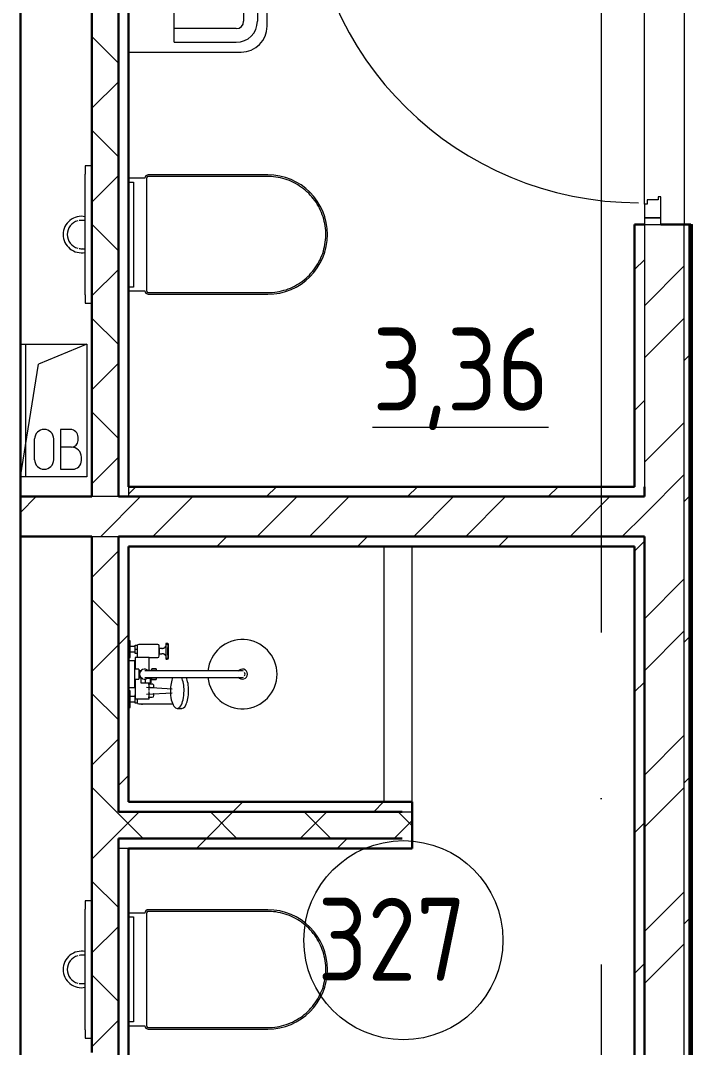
# Model space of a CAD drawing. Header units: millimetres. Extents: x -586848 to 520591, y -385801 to 675781.
# Drawn here: x 274093 to 276118, y 652047 to 655142 of the extents above; entities that cross this region are included whole.
import ezdxf

# ---------------------------------------------------------------- set-up
doc = ezdxf.new("R2010")
doc.units = ezdxf.units.MM
doc.linetypes.add('ADSK_Линия сетки', pattern=[25, 20, -2.5, 0, -2.5])
for name, color, linetype, lineweight in [('Двери', 252, 'Continuous', 9), ('Линии', 7, 'Continuous', 9), ('Марки помещений', 252, 'Continuous', 20), ('Обобщенные модели', 252, 'Continuous', 18), ('Ограждение', 252, 'Continuous', 9), ('Оси', 252, 'Continuous', 9), ('Перекрытие', 252, 'Continuous', 18), ('Сантехника', 252, 'Continuous', 9), ('Стены внутренние', 7, 'Continuous', 18), ('Стены наружные', 7, 'Continuous', 18), ('Стены штриховка', 7, 'Continuous', 9)]:
    doc.layers.add(name, color=color, linetype=linetype, lineweight=lineweight)
doc.layers.add('Двери открывание', color=7, linetype='Continuous', lineweight=9, true_color=0xc0c0c0)
doc.styles.add('GOST Common_2', font='', dxfattribs={"width": 0.9, "height": 250})
doc.styles.get('GOST Common_2').set_extended_font_data('GOST type B')

# ---------------------------------------------------------------- blocks, each defined once
blk = doc.blocks.new('3 этаж')
at = {"layer": 'Двери', "color": 251, "true_color": 0x636466}
for p, q in [((276817.8, 21891.6), (276783.8, 21891.6)), ((276783.8, 21891.6), (276783.8, 21877.6)), ((276825.8, 21900.6), (276817.8, 21900.6)), ((276817.8, 21900.6), (276817.8, 21891.6)), ((276825.8, 21836.6), (276825.8, 21900.6)), ((276775.8, 21877.6), (276775.8, 21836.6)), ((276783.8, 21877.6), (276775.8, 21877.6)), ((276825.8, 21836.6), (276775.8, 21836.6)), ((276775.8, 21836.6), (276775.8, 21816.6)), ((276775.8, 21836.6), (276825.8, 21836.6)), ((276825.8, 21816.6), (276825.8, 21836.6)), ((276775.8, 21816.6), (276825.8, 21816.6))]:
    blk.add_line(p, q, dxfattribs=at)
at = {"layer": 'Двери открывание', "color": 251, "true_color": 0x636466}
blk.add_arc((276757.8, 22880.6), 998, 181.0334, 270, dxfattribs=at)
at = {"layer": 'Линии', "color": 251, "lineweight": 18, "ltscale": 200, "true_color": 0x636466}
for p, q in [((274895.8, 21456.6), (275095.8, 21456.6)), ((275095.8, 21456.6), (274949.9, 21395.5)), ((275095.8, 21456.6), (275095.8, 21056.6)), ((274895.8, 21056.6), (274949.9, 21395.5)), ((274938.3, 21107.8), (274938.3, 21170.4)), ((274995.6, 21107.8), (274995.6, 21170.4)), ((275045.8, 21199.1), (275015.8, 21199.1)), ((275015.8, 21199.1), (275015.8, 21079.1)), ((275069.1, 21165.7), (275069.1, 21175.7)), ((275049.1, 21145.7), (275015.8, 21145.7)), ((275079.1, 21105.7), (275079.1, 21115.7)), ((275015.8, 21079.1), (275052.5, 21079.1)), ((275095.8, 21056.6), (274895.8, 21056.6))]:
    blk.add_line(p, q, dxfattribs=at)
at = {"layer": 'Линии', "color": 251, "lineweight": 18, "true_color": 0x636466}
for centre, radius, start, end in [((274966.9, 21170.4), 28.7, 0, 180), ((275045.8, 21175.7), 23.3, 0, 90), ((275049.1, 21165.7), 20, 270, 0), ((275049.1, 21115.7), 30, 0, 90), ((274966.9, 21107.8), 28.7, 180, 0), ((275052.5, 21105.7), 26.7, 270, 0)]:
    blk.add_arc(centre, radius, start, end, dxfattribs=at)
at = {"layer": 'Марки помещений', "color": 251, "true_color": 0x636466}
blk.add_circle((276049.5, 19659.8), 300, dxfattribs=at)
at = {"layer": 'Обобщенные модели', "color": 251, "true_color": 0x636466}
for p, q in [((275358.8, 22366), (275358.8, 22807.1)), ((275568.2, 22743.6), (275568.2, 22429.5)), ((275609.5, 22743.6), (275609.5, 22429.5)), ((275638.8, 22414.5), (275638.8, 22586.7)), ((275545.9, 22407.3), (275358.8, 22407.3)), ((275358.8, 22366), (275545.9, 22366)), ((275220.8, 22336.5), (275560.8, 22336.5))]:
    blk.add_line(p, q, dxfattribs=at)
at = {"layer": 'Обобщенные модели', "color": 251, "lineweight": 9, "true_color": 0x636466}
for p, q in [((275337, 20554.1), (275333.8, 20554.1)), ((275333.8, 20554.1), (275336.6, 20554.1)), ((275333.8, 20553.8), (275333.8, 20552.3)), ((275341.2, 20552.3), (275333.8, 20552.3)), ((275333.8, 20552.3), (275333.8, 20509.2)), ((275333.8, 20552.3), (275341.2, 20552.3)), ((275341.2, 20509.2), (275341.2, 20552.3)), ((275333.8, 20509.2), (275341.2, 20509.2)), ((275333.8, 20509.2), (275333.8, 20507.5)), ((275341.2, 20509.2), (275333.8, 20509.2)), ((275333.8, 20507.2), (275337.3, 20507.2))]:
    blk.add_line(p, q, dxfattribs=at)
at = {"layer": 'Обобщенные модели', "color": 251, "true_color": 0x636466}
for centre, radius in [((275545.9, 22429.5), 63.6), ((275545.9, 22429.5), 22.3), ((275560.8, 22414.5), 78)]:
    blk.add_arc(centre, radius, 270, 0, dxfattribs=at)
at = {"layer": 'Обобщенные модели', "color": 251, "lineweight": 9, "true_color": 0x636466}
for points, knots in [([(275341.2, 20552.3), (275341.1, 20552.6), (275340.9, 20552.9), (275340.5, 20553.3), (275340.1, 20553.5), (275339.5, 20553.7), (275338.9, 20553.8), (275338.2, 20554), (275337.9, 20554), (275337.7, 20554)], [0, 0, 0, 0, 0.1666667, 0.25, 0.3333333, 0.4166667, 0.5, 0.5833333, 0.6666667, 0.6666667, 0.6666667, 0.6666667]), ([(275341.2, 20509.2), (275341.3, 20509.2), (275341.2, 20509.9), (275340.9, 20511.7), (275340.8, 20513.1), (275340.6, 20514.2), (275340.5, 20515.5), (275340.3, 20516.9), (275340.2, 20518.4), (275340, 20520), (275339.9, 20521.6), (275339.7, 20524), (275339.5, 20528.2), (275339.5, 20533.3), (275339.7, 20537.6), (275339.9, 20539.9), (275340, 20541.6), (275340.2, 20543.2), (275340.3, 20544.7), (275340.5, 20546), (275340.6, 20547.3), (275340.8, 20548.5), (275340.9, 20549.8), (275341.2, 20551.7), (275341.3, 20552.3), (275341.2, 20552.3)], [0, 0, 0, 0, 0.111111, 0.166667, 0.194444, 0.222222, 0.25, 0.277778, 0.305556, 0.333333, 0.361111, 0.388889, 0.444444, 0.555556, 0.611111, 0.638889, 0.666667, 0.694444, 0.722222, 0.75, 0.777778, 0.805556, 0.833333, 0.888889, 1, 1, 1, 1]), ([(275337.8, 20507.3), (275337.9, 20507.3), (275338.3, 20507.3), (275338.9, 20507.5), (275339.6, 20507.6), (275340.1, 20507.8), (275340.5, 20508.1), (275340.9, 20508.5), (275341.1, 20508.9), (275341.2, 20509.2)], [0.3333333, 0.3333333, 0.3333333, 0.3333333, 0.4166667, 0.5, 0.5833333, 0.6666667, 0.75, 0.8333333, 1, 1, 1, 1])]:
    blk.add_open_spline(points, degree=3, knots=knots, dxfattribs=at)
at = {"layer": 'Ограждение', "color": 251, "true_color": 0x636466}
for p in [(276915.8, 21816.6), (276920.8, 17561.6)]:
    blk.add_line(p, (276920.8, 21816.6), dxfattribs=at)
at = {"layer": 'Оси', "color": 251, "linetype": 'ADSK_Линия сетки', "ltscale": 200, "true_color": 0x636466}
for p, q in [((274895.8, 34587.2), (274895.8, -31389.6)), ((276645.8, 34587.2), (276645.8, -31389.6))]:
    blk.add_line(p, q, dxfattribs=at)
at = {"layer": 'Перекрытие', "color": 251, "true_color": 0x636466}
for p, q in [((274895.8, 21456.6), (275095.8, 21456.6)), ((275095.8, 21456.6), (275095.8, 21056.6)), ((275095.8, 21056.6), (274895.8, 21056.6)), ((275990.9, 20846.6), (275990.9, 20076.6)), ((276075.9, 20076.6), (276075.9, 20846.6))]:
    blk.add_line(p, q, dxfattribs=at)
at = {"layer": 'Сантехника', "color": 251, "lineweight": 9, "true_color": 0x636466}
for p, q in [((275110.8, 21993.3), (275090.8, 21993.3)), ((275090.8, 21993.3), (275090.8, 21968.3)), ((275090.8, 21604.8), (275090.8, 21968.3)), ((275079.4, 21829.3), (275079.3, 21829.3)), ((275079.3, 21829.3), (275079.3, 21829.3)), ((275079.5, 21829.3), (275079.4, 21829.3)), ((275079.7, 21829.3), (275079.5, 21829.3)), ((275080, 21829.3), (275079.7, 21829.3)), ((275080.3, 21829.3), (275080, 21829.3)), ((275080.7, 21829.3), (275080.3, 21829.3)), ((275081.2, 21829.3), (275080.7, 21829.3)), ((275081.8, 21829.3), (275081.2, 21829.3)), ((275082.4, 21829.3), (275081.8, 21829.3)), ((275083.1, 21829.3), (275082.4, 21829.3)), ((275083.8, 21829.3), (275083.1, 21829.3)), ((275084.6, 21829.3), (275083.8, 21829.3)), ((275085.5, 21829.3), (275084.6, 21829.3)), ((275086.5, 21829.3), (275085.5, 21829.3)), ((275087.5, 21829.3), (275086.5, 21829.3)), ((275088.5, 21829.3), (275087.5, 21829.3)), ((275089.6, 21829.3), (275088.5, 21829.3)), ((275079.3, 21743.9), (275079.4, 21743.9)), ((275079.4, 21743.9), (275079.5, 21743.9)), ((275079.5, 21743.9), (275079.7, 21743.9)), ((275079.7, 21743.9), (275079.9, 21743.9)), ((275079.9, 21743.9), (275080.2, 21743.9)), ((275080.2, 21743.9), (275080.6, 21743.9)), ((275080.6, 21743.9), (275081.1, 21743.9)), ((275081.1, 21743.9), (275081.6, 21743.9)), ((275081.6, 21743.9), (275082.2, 21743.9)), ((275082.2, 21743.9), (275082.9, 21743.9)), ((275082.9, 21743.9), (275083.6, 21743.9)), ((275083.6, 21743.9), (275084.4, 21743.9)), ((275084.4, 21743.9), (275085.3, 21743.9)), ((275085.3, 21743.9), (275086.2, 21743.9)), ((275086.2, 21743.9), (275087.2, 21743.9)), ((275087.2, 21743.9), (275088.2, 21743.9)), ((275088.2, 21743.9), (275089.3, 21743.9)), ((275089.3, 21743.9), (275090.5, 21743.9)), ((275090.8, 21604.8), (275090.8, 21579.8)), ((275090.8, 21579.8), (275110.8, 21579.8)), ((275110.8, 19778.3), (275090.8, 19778.3)), ((275090.8, 19778.3), (275090.8, 19753.3)), ((275090.8, 19389.8), (275090.8, 19753.3)), ((275079.4, 19614.3), (275079.3, 19614.3)), ((275079.3, 19614.3), (275079.3, 19614.3)), ((275079.5, 19614.3), (275079.4, 19614.3)), ((275079.7, 19614.3), (275079.5, 19614.3)), ((275080, 19614.3), (275079.7, 19614.3)), ((275080.3, 19614.3), (275080, 19614.3)), ((275080.7, 19614.3), (275080.3, 19614.3)), ((275081.2, 19614.3), (275080.7, 19614.3)), ((275081.8, 19614.3), (275081.2, 19614.3)), ((275082.4, 19614.3), (275081.8, 19614.3)), ((275083.1, 19614.3), (275082.4, 19614.3)), ((275083.8, 19614.3), (275083.1, 19614.3)), ((275084.6, 19614.3), (275083.8, 19614.3)), ((275085.5, 19614.3), (275084.6, 19614.3)), ((275086.5, 19614.3), (275085.5, 19614.3)), ((275087.5, 19614.3), (275086.5, 19614.3)), ((275088.5, 19614.3), (275087.5, 19614.3)), ((275089.6, 19614.3), (275088.5, 19614.3)), ((275079.3, 19528.9), (275079.4, 19528.9)), ((275079.4, 19528.9), (275079.5, 19528.9)), ((275079.5, 19528.9), (275079.7, 19528.9)), ((275079.7, 19528.9), (275079.9, 19528.9)), ((275079.9, 19528.9), (275080.2, 19528.9)), ((275080.2, 19528.9), (275080.6, 19528.9)), ((275080.6, 19528.9), (275081.1, 19528.9)), ((275081.1, 19528.9), (275081.6, 19528.9)), ((275081.6, 19528.9), (275082.2, 19528.9)), ((275082.2, 19528.9), (275082.9, 19528.9)), ((275082.9, 19528.9), (275083.6, 19528.9)), ((275083.6, 19528.9), (275084.4, 19528.9)), ((275084.4, 19528.9), (275085.3, 19528.9)), ((275085.3, 19528.9), (275086.2, 19528.9)), ((275086.2, 19528.9), (275087.2, 19528.9)), ((275087.2, 19528.9), (275088.2, 19528.9)), ((275088.2, 19528.9), (275089.3, 19528.9)), ((275089.3, 19528.9), (275090.5, 19528.9)), ((275090.8, 19389.8), (275090.8, 19364.8)), ((275090.8, 19364.8), (275110.8, 19364.8))]:
    blk.add_line(p, q, dxfattribs=at)
at = {"layer": 'Сантехника', "color": 251, "true_color": 0x636466}
for p, q in [((275270.8, 21956.6), (275220.8, 21956.6)), ((275220.8, 21944.8), (275235.8, 21944.8)), ((275235.8, 21944.8), (275235.8, 21628.4)), ((275275.9, 21957.4), (275275.8, 21957.2)), ((275275.8, 21957.2), (275275.8, 21957)), ((275275.8, 21957), (275275.8, 21956.8)), ((275275.8, 21956.8), (275275.8, 21956.6)), ((275275.8, 21956.6), (275275.8, 21956.6)), ((275275.8, 21956.6), (275275.8, 21616.6)), ((275276, 21958), (275275.9, 21957.8)), ((275275.9, 21957.8), (275275.9, 21957.6)), ((275275.9, 21957.6), (275275.9, 21957.4)), ((275276.1, 21958.2), (275276, 21958)), ((275276.2, 21958.6), (275276.1, 21958.4)), ((275276.1, 21958.4), (275276.1, 21958.2)), ((275276.3, 21958.7), (275276.2, 21958.6)), ((275276.4, 21958.9), (275276.3, 21958.7)), ((275276.5, 21959.1), (275276.4, 21958.9)), ((275276.6, 21959.3), (275276.5, 21959.1)), ((275276.7, 21959.4), (275276.6, 21959.3)), ((275276.8, 21959.6), (275276.7, 21959.4)), ((275276.9, 21959.7), (275276.8, 21959.6)), ((275277.1, 21959.9), (275276.9, 21959.7)), ((275277.2, 21960), (275277.1, 21959.9)), ((275277.3, 21960.2), (275277.2, 21960)), ((275277.5, 21960.3), (275277.3, 21960.2)), ((275277.6, 21960.4), (275277.5, 21960.3)), ((275277.8, 21960.6), (275277.6, 21960.4)), ((275278, 21960.7), (275277.8, 21960.6)), ((275278.1, 21960.8), (275278, 21960.7)), ((275278.3, 21960.9), (275278.1, 21960.8)), ((275278.5, 21961), (275278.3, 21960.9)), ((275278.6, 21961.1), (275278.5, 21961)), ((275278.8, 21961.2), (275278.6, 21961.1)), ((275279, 21961.2), (275278.8, 21961.2)), ((275279.2, 21961.3), (275279, 21961.2)), ((275279.4, 21961.4), (275279.2, 21961.3)), ((275279.6, 21961.4), (275279.4, 21961.4)), ((275279.8, 21961.5), (275279.6, 21961.4)), ((275280, 21961.5), (275279.8, 21961.5)), ((275280.2, 21961.5), (275280, 21961.5)), ((275280.4, 21961.5), (275280.2, 21961.5)), ((275280.6, 21961.6), (275280.4, 21961.5)), ((275280.8, 21961.6), (275280.6, 21961.6)), ((275640.8, 21966.6), (275280.8, 21966.6)), ((275640.8, 21961.6), (275280.8, 21961.6)), ((275644.6, 21961.5), (275640.8, 21961.6)), ((275651.6, 21961.2), (275644.6, 21961.5)), ((275658.5, 21960.7), (275651.6, 21961.2)), ((275665.5, 21959.8), (275658.5, 21960.7)), ((275672.4, 21958.7), (275665.5, 21959.8)), ((275679.2, 21957.3), (275672.4, 21958.7)), ((275686, 21955.6), (275679.2, 21957.3)), ((275692.8, 21953.7), (275686, 21955.6)), ((275699.4, 21951.4), (275692.8, 21953.7)), ((275705.9, 21949), (275699.4, 21951.4)), ((275712.4, 21946.2), (275705.9, 21949)), ((275718.7, 21943.2), (275712.4, 21946.2)), ((275724.9, 21940), (275718.7, 21943.2)), ((275731, 21936.5), (275724.9, 21940)), ((275736.9, 21932.8), (275731, 21936.5)), ((275742.7, 21928.8), (275736.9, 21932.8)), ((275748.3, 21924.6), (275742.7, 21928.8)), ((275753.7, 21920.2), (275748.3, 21924.6)), ((275759, 21915.6), (275753.7, 21920.2)), ((275764.1, 21910.8), (275759, 21915.6)), ((275768.9, 21905.7), (275764.1, 21910.8)), ((275773.6, 21900.5), (275768.9, 21905.7)), ((275778, 21895.1), (275773.6, 21900.5)), ((275782.3, 21889.5), (275778, 21895.1)), ((275786.3, 21883.8), (275782.3, 21889.5)), ((275790, 21877.9), (275786.3, 21883.8)), ((275793.6, 21871.9), (275790, 21877.9)), ((275796.9, 21865.7), (275793.6, 21871.9)), ((275799.9, 21859.4), (275796.9, 21865.7)), ((275802.7, 21853), (275799.9, 21859.4)), ((275805.2, 21846.4), (275802.7, 21853)), ((275807.5, 21839.8), (275805.2, 21846.4)), ((275809.5, 21833.1), (275807.5, 21839.8)), ((275811.2, 21826.3), (275809.5, 21833.1)), ((275812.7, 21819.5), (275811.2, 21826.3)), ((275813.8, 21812.6), (275812.7, 21819.5)), ((275814.7, 21805.6), (275813.8, 21812.6)), ((275815.4, 21798.7), (275814.7, 21805.6)), ((275815.7, 21791.7), (275815.4, 21798.7)), ((275815.8, 21784.7), (275815.7, 21791.7)), ((275813.2, 21756.8), (275814.3, 21763.7)), ((275814.3, 21763.7), (275815.1, 21770.7)), ((275815.1, 21770.7), (275815.6, 21777.7)), ((275815.6, 21777.7), (275815.8, 21784.7)), ((275803.9, 21723.1), (275806.3, 21729.7)), ((275806.3, 21729.7), (275808.4, 21736.4)), ((275808.4, 21736.4), (275810.3, 21743.1)), ((275810.3, 21743.1), (275811.9, 21749.9)), ((275811.9, 21749.9), (275813.2, 21756.8)), ((275788, 21692), (275791.7, 21698)), ((275791.7, 21698), (275795.1, 21704.1)), ((275795.1, 21704.1), (275798.3, 21710.3)), ((275798.3, 21710.3), (275801.2, 21716.7)), ((275801.2, 21716.7), (275803.9, 21723.1)), ((275766.3, 21664.6), (275771.1, 21669.7)), ((275771.1, 21669.7), (275775.7, 21675.1)), ((275775.7, 21675.1), (275780, 21680.5)), ((275780, 21680.5), (275784.1, 21686.2)), ((275784.1, 21686.2), (275788, 21692)), ((275721.6, 21631.3), (275727.7, 21634.7)), ((275727.7, 21634.7), (275733.7, 21638.3)), ((275733.7, 21638.3), (275739.6, 21642.1)), ((275739.6, 21642.1), (275745.3, 21646.2)), ((275745.3, 21646.2), (275750.8, 21650.5)), ((275750.8, 21650.5), (275756.2, 21655)), ((275756.2, 21655), (275761.3, 21659.7)), ((275761.3, 21659.7), (275766.3, 21664.6)), ((275235.8, 21628.4), (275220.8, 21628.4)), ((275220.8, 21616.6), (275270.8, 21616.6)), ((275275.8, 21616.6), (275275.8, 21616.4)), ((275275.8, 21616.4), (275275.8, 21616.2)), ((275275.8, 21616.2), (275275.8, 21616)), ((275275.8, 21616), (275275.8, 21615.8)), ((275275.8, 21615.8), (275275.9, 21615.6)), ((275275.9, 21615.6), (275275.9, 21615.4)), ((275275.9, 21615.4), (275276, 21615.2)), ((275276, 21615.2), (275276, 21615)), ((275276, 21615), (275276.1, 21614.8)), ((275276.1, 21614.8), (275276.2, 21614.6)), ((275276.2, 21614.6), (275276.3, 21614.4)), ((275276.3, 21614.4), (275276.3, 21614.2)), ((275276.3, 21614.2), (275276.4, 21614.1)), ((275276.4, 21614.1), (275276.5, 21613.9)), ((275276.5, 21613.9), (275276.7, 21613.7)), ((275276.7, 21613.7), (275276.8, 21613.6)), ((275276.8, 21613.6), (275276.9, 21613.4)), ((275276.9, 21613.4), (275277, 21613.3)), ((275277, 21613.3), (275277.2, 21613.1)), ((275277.2, 21613.1), (275277.3, 21613)), ((275277.3, 21613), (275277.4, 21612.8)), ((275277.4, 21612.8), (275277.6, 21612.7)), ((275277.6, 21612.7), (275277.8, 21612.6)), ((275277.8, 21612.6), (275277.9, 21612.5)), ((275277.9, 21612.5), (275278.1, 21612.3)), ((275278.1, 21612.3), (275278.2, 21612.2)), ((275278.2, 21612.2), (275278.4, 21612.1)), ((275278.4, 21612.1), (275278.6, 21612.1)), ((275278.6, 21612.1), (275278.8, 21612)), ((275278.8, 21612), (275279, 21611.9)), ((275279, 21611.9), (275279.2, 21611.8)), ((275279.2, 21611.8), (275279.3, 21611.8)), ((275279.3, 21611.8), (275279.5, 21611.7)), ((275279.5, 21611.7), (275279.7, 21611.7)), ((275279.7, 21611.7), (275279.9, 21611.6)), ((275279.9, 21611.6), (275280.1, 21611.6)), ((275280.1, 21611.6), (275280.3, 21611.6)), ((275280.3, 21611.6), (275280.5, 21611.6)), ((275280.5, 21611.6), (275280.7, 21611.6)), ((275280.7, 21611.6), (275280.8, 21611.6)), ((275280.8, 21611.6), (275640.8, 21611.6)), ((275280.8, 21606.6), (275640.8, 21606.6)), ((275640.8, 21611.6), (275647.8, 21611.7)), ((275647.8, 21611.7), (275654.8, 21612.1)), ((275654.8, 21612.1), (275661.7, 21612.8)), ((275661.7, 21612.8), (275668.7, 21613.8)), ((275668.7, 21613.8), (275675.5, 21615)), ((275675.5, 21615), (275682.4, 21616.6)), ((275682.4, 21616.6), (275689.1, 21618.4)), ((275689.1, 21618.4), (275695.8, 21620.4)), ((275695.8, 21620.4), (275702.4, 21622.8)), ((275702.4, 21622.8), (275708.9, 21625.4)), ((275708.9, 21625.4), (275715.3, 21628.2)), ((275715.3, 21628.2), (275721.6, 21631.3)), ((275225.8, 20561.6), (275220.8, 20561.6)), ((275225.8, 20511.6), (275225.8, 20561.6)), ((275309.8, 20551.3), (275252.1, 20551.3)), ((275240.8, 20544.6), (275225.8, 20544.6)), ((275225.8, 20528.6), (275240.8, 20528.6)), ((275240.8, 20536.6), (275240.8, 20549.1)), ((275240.8, 20549.1), (275248.3, 20549.1)), ((275240.8, 20524.1), (275240.8, 20536.6)), ((275240.8, 20536.6), (275247.1, 20536.6)), ((275247.1, 20524.1), (275240.8, 20524.1)), ((275247.1, 20546.3), (275247.1, 20511.6)), ((275313.8, 20516.4), (275313.8, 20547.4)), ((275321.9, 20539.3), (275314.4, 20539.3)), ((275314.4, 20531.3), (275314.4, 20539.3)), ((275314.4, 20523.2), (275314.4, 20531.3)), ((275314.4, 20523.2), (275321.9, 20523.2)), ((275321.9, 20539.3), (275322.5, 20539.3)), ((275322, 20523.2), (275321.9, 20523.2)), ((275322.6, 20523.2), (275322, 20523.2)), ((275322.5, 20539.3), (275323, 20539.3)), ((275323.1, 20523.2), (275322.6, 20523.2)), ((275323, 20539.3), (275323.6, 20539.4)), ((275323.7, 20523.1), (275323.1, 20523.2)), ((275323.6, 20539.4), (275324.2, 20539.5)), ((275324.2, 20523), (275323.7, 20523.1)), ((275324.2, 20539.5), (275324.7, 20539.6)), ((275324.8, 20522.9), (275324.2, 20523)), ((275324.7, 20539.6), (275325.3, 20539.7)), ((275325.3, 20522.8), (275324.8, 20522.9)), ((275325.3, 20539.7), (275325.8, 20539.8)), ((275325.9, 20522.7), (275325.3, 20522.8)), ((275325.8, 20539.8), (275326.3, 20540)), ((275326.4, 20522.5), (275325.9, 20522.7)), ((275326.3, 20540), (275326.9, 20540.2)), ((275326.9, 20522.3), (275326.4, 20522.5)), ((275326.9, 20540.2), (275327.4, 20540.4)), ((275327.5, 20522.1), (275326.9, 20522.3)), ((275327.4, 20540.4), (275327.9, 20540.6)), ((275328, 20521.9), (275327.5, 20522.1)), ((275327.9, 20540.6), (275328.4, 20540.9)), ((275328.5, 20521.6), (275328, 20521.9)), ((275328.4, 20540.9), (275328.9, 20541.2)), ((275329, 20521.3), (275328.5, 20521.6)), ((275328.9, 20541.2), (275329.4, 20541.4)), ((275329.5, 20521), (275329, 20521.3)), ((275329.4, 20541.4), (275329.9, 20541.8)), ((275329.9, 20520.7), (275329.5, 20521)), ((275329.9, 20541.8), (275330.3, 20542.1)), ((275330.4, 20520.4), (275329.9, 20520.7)), ((275330.3, 20542.1), (275330.8, 20542.4)), ((275330.8, 20520.1), (275330.4, 20520.4)), ((275330.8, 20542.4), (275331.2, 20542.8)), ((275331.3, 20519.7), (275330.8, 20520.1)), ((275331.2, 20542.8), (275331.6, 20543.2)), ((275331.6, 20543.2), (275332, 20543.6)), ((275332, 20543.6), (275332.4, 20544)), ((275332.4, 20544), (275332.8, 20544.4)), ((275332.8, 20544.4), (275333.1, 20544.8)), ((275333.1, 20544.8), (275333.4, 20545.3)), ((275333.4, 20545.3), (275333.8, 20545.8)), ((275333.8, 20545.8), (275333.8, 20545.8)), ((275220.8, 20511.6), (275225.8, 20511.6)), ((275239.3, 20501.6), (275222, 20501.6)), ((275222, 20501.6), (275222, 20461.6)), ((275239.3, 20501.6), (275239.3, 20461.6)), ((275241.1, 20511.6), (275241.1, 20476.6)), ((275283.4, 20511.6), (275241.1, 20511.6)), ((275283.4, 20471.3), (275283.4, 20511.6)), ((275283.4, 20511.5), (275309.7, 20511.5)), ((275331.7, 20519.3), (275331.3, 20519.7)), ((275332.1, 20518.9), (275331.7, 20519.3)), ((275332.4, 20518.5), (275332.1, 20518.9)), ((275332.8, 20518.1), (275332.4, 20518.5)), ((275333.2, 20517.6), (275332.8, 20518.1)), ((275333.5, 20517.2), (275333.2, 20517.6)), ((275333.8, 20516.7), (275333.5, 20517.2)), ((275222, 20461.6), (275222, 20421.6)), ((275252, 20476.6), (275239.3, 20476.6)), ((275239.3, 20461.6), (275239.3, 20421.6)), ((275252, 20476.6), (275252, 20461.6)), ((275257, 20471.6), (275252, 20471.6)), ((275252, 20461.6), (275252, 20446.6)), ((275257, 20468.4), (275257, 20471.6)), ((275270.9, 20471.6), (275270.8, 20471.6)), ((275270.8, 20471.6), (275270.8, 20471.6)), ((275270.8, 20471.6), (275270.8, 20471.6)), ((275271, 20471.6), (275270.9, 20471.6)), ((275271.1, 20471.6), (275271, 20471.6)), ((275271.3, 20471.6), (275271.1, 20471.6)), ((275271.6, 20471.6), (275271.3, 20471.6)), ((275271.8, 20471.6), (275271.6, 20471.6)), ((275272.1, 20471.6), (275271.8, 20471.6)), ((275272.5, 20471.6), (275272.1, 20471.6)), ((275272.8, 20471.6), (275272.5, 20471.6)), ((275273.2, 20471.6), (275272.8, 20471.6)), ((275273.7, 20471.6), (275273.2, 20471.6)), ((275274.1, 20471.6), (275273.7, 20471.6)), ((275274.6, 20471.6), (275274.1, 20471.6)), ((275275.2, 20471.6), (275274.6, 20471.6)), ((275275.7, 20471.6), (275275.2, 20471.6)), ((275276.3, 20471.6), (275275.7, 20471.6)), ((275277, 20471.6), (275276.3, 20471.6)), ((275277.6, 20471.6), (275277, 20471.6)), ((275278.3, 20471.6), (275277.6, 20471.6)), ((275279, 20471.6), (275278.3, 20471.6)), ((275279.8, 20471.6), (275279, 20471.6)), ((275280.5, 20471.6), (275279.8, 20471.6)), ((275281.3, 20471.6), (275280.5, 20471.6)), ((275282.1, 20471.6), (275281.3, 20471.6)), ((275282.9, 20471.6), (275282.1, 20471.6)), ((275283.8, 20471.6), (275282.9, 20471.6)), ((275284.6, 20471.6), (275283.8, 20471.6)), ((275285.5, 20471.6), (275284.6, 20471.6)), ((275286.4, 20471.6), (275285.5, 20471.6)), ((275287.3, 20471.6), (275286.4, 20471.6)), ((275288.2, 20471.6), (275287.3, 20471.6)), ((275289.1, 20471.6), (275288.2, 20471.6)), ((275288.8, 20471), (275288.8, 20472.5)), ((275290.1, 20471.6), (275289.1, 20471.6)), ((275291, 20471.6), (275290.1, 20471.6)), ((275292, 20471.6), (275291, 20471.6)), ((275305, 20477.7), (275291.8, 20477.7)), ((275291.8, 20477.7), (275291.8, 20477.4)), ((275291.8, 20472.9), (275291.8, 20477.4)), ((275305, 20477.4), (275291.8, 20477.4)), ((275291.8, 20472.9), (275291.8, 20473.2)), ((275291.8, 20472.9), (275291.8, 20471.2)), ((275305, 20472.9), (275291.8, 20472.9)), ((275292.9, 20471.6), (275292, 20471.6)), ((275293.9, 20471.6), (275292.9, 20471.6)), ((275532.1, 20471.6), (275293.9, 20471.6)), ((275305, 20477.4), (275305, 20477.7)), ((275305, 20477.4), (275305, 20472.9)), ((275305, 20473.2), (275305, 20472.9)), ((275305, 20471.6), (275305, 20472.9)), ((275313.8, 20471.6), (275305, 20471.6)), ((275532.3, 20471.6), (275532.1, 20471.6)), ((275533.5, 20471.6), (275532.3, 20471.6)), ((275534.7, 20471.6), (275533.5, 20471.6)), ((275535.8, 20471.6), (275534.7, 20471.6)), ((275537, 20471.6), (275535.8, 20471.6)), ((275538.1, 20471.6), (275537, 20471.6)), ((275539.3, 20471.6), (275538.1, 20471.6)), ((275540.4, 20471.6), (275539.3, 20471.6)), ((275541.6, 20471.6), (275540.4, 20471.6)), ((275542.7, 20471.6), (275541.6, 20471.6)), ((275543.8, 20471.6), (275542.7, 20471.6)), ((275544.9, 20471.6), (275543.8, 20471.6)), ((275545.9, 20471.6), (275544.9, 20471.6)), ((275547, 20471.6), (275545.9, 20471.6)), ((275548, 20471.6), (275547, 20471.6)), ((275549, 20471.6), (275548, 20471.6)), ((275550, 20471.6), (275549, 20471.6)), ((275550.9, 20471.6), (275550, 20471.6)), ((275551.8, 20471.6), (275550.9, 20471.6)), ((275552.7, 20471.6), (275551.8, 20471.6)), ((275553.6, 20471.6), (275552.7, 20471.6)), ((275554.4, 20471.6), (275553.6, 20471.6)), ((275555.2, 20471.6), (275554.4, 20471.6)), ((275555.9, 20471.6), (275555.2, 20471.6)), ((275556.7, 20471.6), (275555.9, 20471.6)), ((275557.3, 20471.6), (275556.7, 20471.6)), ((275558, 20471.6), (275557.3, 20471.6)), ((275558.6, 20471.6), (275558, 20471.6)), ((275559.2, 20471.6), (275558.6, 20471.6)), ((275559.7, 20471.6), (275559.2, 20471.6)), ((275560.2, 20471.6), (275559.7, 20471.6)), ((275560.6, 20471.6), (275560.2, 20471.6)), ((275561, 20471.6), (275560.6, 20471.6)), ((275561.3, 20471.6), (275561, 20471.6)), ((275561.6, 20471.6), (275561.3, 20471.6)), ((275561.9, 20471.6), (275561.6, 20471.6)), ((275562.1, 20471.6), (275561.9, 20471.6)), ((275562.3, 20471.6), (275562.1, 20471.6)), ((275562.4, 20471.6), (275562.3, 20471.6)), ((275562.5, 20471.6), (275562.4, 20471.6)), ((275562.4, 20471.6), (275562.4, 20471.6)), ((275239.3, 20446.6), (275252, 20446.6)), ((275241.1, 20446.7), (275241.1, 20386.9)), ((275252, 20451.6), (275257, 20451.6)), ((275257, 20451.6), (275257, 20454.7)), ((275258.6, 20448.4), (275258.6, 20435.5)), ((275264.5, 20448.4), (275258.6, 20448.4)), ((275258.6, 20435.5), (275271.9, 20435.5)), ((275270.8, 20451.6), (275270.8, 20451.6)), ((275270.8, 20451.6), (275270.9, 20451.6)), ((275270.9, 20451.6), (275271, 20451.6)), ((275271, 20451.6), (275271.1, 20451.6)), ((275271.1, 20451.6), (275271.3, 20451.6)), ((275271.3, 20451.6), (275271.5, 20451.6)), ((275271.5, 20451.6), (275271.7, 20451.6)), ((275271.7, 20451.6), (275272, 20451.6)), ((275271.9, 20435.5), (275271.9, 20447.6)), ((275271.9, 20435.5), (275287.4, 20435.5)), ((275272, 20451.6), (275272.3, 20451.6)), ((275272.3, 20451.6), (275272.7, 20451.6)), ((275272.7, 20451.6), (275273.1, 20451.6)), ((275273.1, 20451.6), (275273.5, 20451.6)), ((275273.5, 20451.6), (275273.9, 20451.6)), ((275273.9, 20451.6), (275274.4, 20451.6)), ((275287.4, 20448.4), (275274, 20448.4)), ((275274.4, 20451.6), (275275, 20451.6)), ((275275, 20451.6), (275275.5, 20451.6)), ((275275.5, 20451.6), (275276.1, 20451.6)), ((275276.1, 20451.6), (275276.7, 20451.6)), ((275276.7, 20451.6), (275277.4, 20451.6)), ((275277.4, 20451.6), (275278, 20451.6)), ((275278, 20451.6), (275278.7, 20451.6)), ((275278.7, 20451.6), (275279.5, 20451.6)), ((275279.5, 20451.6), (275280.2, 20451.6)), ((275280.2, 20451.6), (275281, 20451.6)), ((275292.4, 20431.5), (275280.5, 20431.5)), ((275281, 20451.6), (275281.8, 20451.6)), ((275281.8, 20451.6), (275282.6, 20451.6)), ((275282.6, 20451.6), (275283.4, 20451.6)), ((275283.4, 20448.4), (275283.4, 20451.8)), ((275283.4, 20451.6), (275284.3, 20451.6)), ((275283.4, 20412.5), (275283.4, 20435.3)), ((275284.3, 20451.6), (275285.2, 20451.6)), ((275285.2, 20451.6), (275286, 20451.6)), ((275286, 20451.6), (275286.9, 20451.6)), ((275286.9, 20451.6), (275287.9, 20451.6)), ((275289.4, 20448.4), (275287.4, 20448.4)), ((275287.4, 20435.5), (275287.4, 20448.4)), ((275287.4, 20435.5), (275289.4, 20435.5)), ((275287.9, 20451.6), (275288.8, 20451.6)), ((275288.8, 20450.5), (275288.8, 20452.1)), ((275288.8, 20451.6), (275289.7, 20451.6)), ((275289.4, 20435.5), (275289.4, 20448.4)), ((275289.7, 20451.6), (275290.7, 20451.6)), ((275290.7, 20451.6), (275291.6, 20451.6)), ((275291.6, 20451.6), (275292.5, 20451.6)), ((275291.8, 20451.9), (275291.8, 20450.3)), ((275291.8, 20449.9), (275291.8, 20450.3)), ((275291.8, 20445.8), (275291.8, 20450.3)), ((275305, 20450.3), (275291.8, 20450.3)), ((275291.8, 20445.8), (275291.8, 20445.4)), ((275305, 20445.8), (275291.8, 20445.8)), ((275291.8, 20445.4), (275305, 20445.4)), ((275292.5, 20451.6), (275293.5, 20451.6)), ((275293.5, 20451.6), (275293.9, 20451.6)), ((275293.9, 20451.6), (275532.1, 20451.6)), ((275305, 20450.3), (275305, 20451.5)), ((275305, 20451.5), (275313.8, 20451.5)), ((275305, 20450.3), (275305, 20445.8)), ((275305, 20450.3), (275305, 20449.9)), ((275305, 20445.4), (275305, 20445.8)), ((275532.1, 20451.6), (275533.3, 20451.6)), ((275533.3, 20451.6), (275534.5, 20451.6)), ((275534.5, 20451.6), (275535.7, 20451.6)), ((275535.7, 20451.6), (275536.8, 20451.6)), ((275536.8, 20451.6), (275538, 20451.6)), ((275538, 20451.6), (275539.1, 20451.6)), ((275539.1, 20451.6), (275540.3, 20451.6)), ((275540.3, 20451.6), (275541.4, 20451.6)), ((275541.4, 20451.6), (275542.5, 20451.6)), ((275542.5, 20451.6), (275543.6, 20451.6)), ((275543.6, 20451.6), (275544.7, 20451.6)), ((275544.7, 20451.6), (275545.8, 20451.6)), ((275545.8, 20451.6), (275546.8, 20451.6)), ((275546.8, 20451.6), (275547.9, 20451.6)), ((275547.9, 20451.6), (275548.9, 20451.6)), ((275548.9, 20451.6), (275549.8, 20451.6)), ((275549.8, 20451.6), (275550.8, 20451.6)), ((275550.8, 20451.6), (275551.7, 20451.6)), ((275551.7, 20451.6), (275552.6, 20451.6)), ((275552.6, 20451.6), (275553.5, 20451.6)), ((275553.5, 20451.6), (275554.3, 20451.6)), ((275554.3, 20451.6), (275555.1, 20451.6)), ((275555.1, 20451.6), (275555.8, 20451.6)), ((275555.8, 20451.6), (275556.6, 20451.6)), ((275556.6, 20451.6), (275557.3, 20451.6)), ((275557.3, 20451.6), (275557.9, 20451.6)), ((275557.9, 20451.6), (275558.5, 20451.6)), ((275558.5, 20451.6), (275559.1, 20451.6)), ((275559.1, 20451.6), (275559.6, 20451.6)), ((275559.6, 20451.6), (275560.1, 20451.6)), ((275560.1, 20451.6), (275560.5, 20451.6)), ((275560.5, 20451.6), (275560.9, 20451.6)), ((275560.9, 20451.6), (275561.3, 20451.6)), ((275561.3, 20451.6), (275561.6, 20451.6)), ((275561.6, 20451.6), (275561.8, 20451.6)), ((275561.8, 20451.6), (275562.1, 20451.6)), ((275562.1, 20451.6), (275562.2, 20451.6)), ((275562.2, 20451.6), (275562.4, 20451.6)), ((275562.4, 20451.6), (275562.4, 20451.6)), ((275562.4, 20451.6), (275562.5, 20451.6)), ((275225.8, 20411.6), (275220.8, 20411.6)), ((275222, 20421.6), (275239.3, 20421.6)), ((275225.8, 20361.6), (275225.8, 20411.6)), ((275240.8, 20386.6), (275240.8, 20399.1)), ((275352.8, 20416.8), (275274.9, 20421.1)), ((275274.9, 20401.2), (275352.8, 20405.5)), ((275286.1, 20420.9), (275282.6, 20420.9)), ((275283.4, 20386.9), (275283.4, 20409.8)), ((275286.1, 20420.9), (275297.4, 20420.9)), ((275297.4, 20402.4), (275296.2, 20402.4)), ((275297.4, 20420.9), (275297.4, 20426)), ((275297.4, 20397.2), (275297.4, 20402.4)), ((275240.8, 20394.6), (275225.8, 20394.6)), ((275225.8, 20378.6), (275240.8, 20378.6)), ((275240.8, 20374.1), (275240.8, 20386.6)), ((275247.1, 20386.6), (275240.8, 20386.6)), ((275248.3, 20374.1), (275240.8, 20374.1)), ((275241.1, 20386.9), (275283.4, 20386.9)), ((275247.1, 20386.9), (275247.1, 20376.8)), ((275252.1, 20371.8), (275354.5, 20371.8)), ((275254.7, 20386.9), (275254.7, 20385.3)), ((275258.3, 20371.6), (275258, 20371.8)), ((275258.5, 20371.5), (275258.3, 20371.6)), ((275258.8, 20371.3), (275258.5, 20371.5)), ((275259.1, 20371.2), (275258.8, 20371.3)), ((275259.3, 20371.1), (275259.1, 20371.2)), ((275259.6, 20371), (275259.3, 20371.1)), ((275259.9, 20370.9), (275259.6, 20371)), ((275260.2, 20370.8), (275259.9, 20370.9)), ((275260.5, 20370.7), (275260.2, 20370.8)), ((275260.8, 20370.6), (275260.5, 20370.7)), ((275261.1, 20370.6), (275260.8, 20370.6)), ((275261.4, 20370.5), (275261.1, 20370.6)), ((275261.7, 20370.5), (275261.4, 20370.5)), ((275262, 20370.5), (275261.7, 20370.5)), ((275262.3, 20370.5), (275262, 20370.5)), ((275262.6, 20370.5), (275262.3, 20370.5)), ((275262.3, 20370.5), (275262.3, 20370.5)), ((275262.9, 20370.5), (275262.6, 20370.5)), ((275263.2, 20370.6), (275262.9, 20370.5)), ((275263.5, 20370.6), (275263.2, 20370.6)), ((275263.8, 20370.7), (275263.5, 20370.6)), ((275264.1, 20370.7), (275263.8, 20370.7)), ((275264.4, 20370.8), (275264.1, 20370.7)), ((275264.7, 20370.9), (275264.4, 20370.8)), ((275265, 20371), (275264.7, 20370.9)), ((275265.3, 20371.1), (275265, 20371)), ((275265.5, 20371.2), (275265.3, 20371.1)), ((275265.8, 20371.4), (275265.5, 20371.2)), ((275266.1, 20371.5), (275265.8, 20371.4)), ((275266.3, 20371.7), (275266.1, 20371.5)), ((275269.8, 20385.3), (275269.8, 20386.9)), ((275280.4, 20391.8), (275292.5, 20391.8)), ((275220.8, 20361.6), (275225.8, 20361.6)), ((275367.9, 20358.4), (275381.8, 20358.4)), ((275279, 19746.2), (275278.8, 19746.2)), ((275279.2, 19746.3), (275279, 19746.2)), ((275279.4, 19746.4), (275279.2, 19746.3)), ((275279.6, 19746.4), (275279.4, 19746.4)), ((275279.8, 19746.5), (275279.6, 19746.4)), ((275280, 19746.5), (275279.8, 19746.5)), ((275280.2, 19746.5), (275280, 19746.5)), ((275280.4, 19746.5), (275280.2, 19746.5)), ((275280.6, 19746.6), (275280.4, 19746.5)), ((275280.8, 19746.6), (275280.6, 19746.6)), ((275640.8, 19751.6), (275280.8, 19751.6)), ((275640.8, 19746.6), (275280.8, 19746.6)), ((275644.6, 19746.5), (275640.8, 19746.6)), ((275651.6, 19746.2), (275644.6, 19746.5)), ((275270.8, 19741.6), (275220.8, 19741.6)), ((275220.8, 19729.8), (275235.8, 19729.8)), ((275235.8, 19729.8), (275235.8, 19413.4)), ((275275.9, 19742.4), (275275.8, 19742.2)), ((275275.8, 19742.2), (275275.8, 19742)), ((275275.8, 19742), (275275.8, 19741.8)), ((275275.8, 19741.8), (275275.8, 19741.6)), ((275275.8, 19741.6), (275275.8, 19741.6)), ((275275.8, 19741.6), (275275.8, 19401.6)), ((275276, 19743), (275275.9, 19742.8)), ((275275.9, 19742.8), (275275.9, 19742.6)), ((275275.9, 19742.6), (275275.9, 19742.4)), ((275276.1, 19743.2), (275276, 19743)), ((275276.2, 19743.6), (275276.1, 19743.4)), ((275276.1, 19743.4), (275276.1, 19743.2)), ((275276.3, 19743.7), (275276.2, 19743.6)), ((275276.4, 19743.9), (275276.3, 19743.7)), ((275276.5, 19744.1), (275276.4, 19743.9)), ((275276.6, 19744.3), (275276.5, 19744.1)), ((275276.7, 19744.4), (275276.6, 19744.3)), ((275276.8, 19744.6), (275276.7, 19744.4)), ((275276.9, 19744.7), (275276.8, 19744.6)), ((275277.1, 19744.9), (275276.9, 19744.7)), ((275277.2, 19745), (275277.1, 19744.9)), ((275277.3, 19745.2), (275277.2, 19745)), ((275277.5, 19745.3), (275277.3, 19745.2)), ((275277.6, 19745.4), (275277.5, 19745.3)), ((275277.8, 19745.6), (275277.6, 19745.4)), ((275278, 19745.7), (275277.8, 19745.6)), ((275278.1, 19745.8), (275278, 19745.7)), ((275278.3, 19745.9), (275278.1, 19745.8)), ((275278.5, 19746), (275278.3, 19745.9)), ((275278.6, 19746.1), (275278.5, 19746)), ((275278.8, 19746.2), (275278.6, 19746.1)), ((275658.5, 19745.7), (275651.6, 19746.2)), ((275665.5, 19744.8), (275658.5, 19745.7)), ((275672.4, 19743.7), (275665.5, 19744.8)), ((275679.2, 19742.3), (275672.4, 19743.7)), ((275686, 19740.6), (275679.2, 19742.3)), ((275692.8, 19738.7), (275686, 19740.6)), ((275699.4, 19736.4), (275692.8, 19738.7)), ((275705.9, 19734), (275699.4, 19736.4)), ((275712.4, 19731.2), (275705.9, 19734)), ((275718.7, 19728.2), (275712.4, 19731.2)), ((275724.9, 19725), (275718.7, 19728.2)), ((275731, 19721.5), (275724.9, 19725)), ((275736.9, 19717.8), (275731, 19721.5)), ((275742.7, 19713.8), (275736.9, 19717.8)), ((275748.3, 19709.6), (275742.7, 19713.8)), ((275753.7, 19705.2), (275748.3, 19709.6)), ((275759, 19700.6), (275753.7, 19705.2)), ((275764.1, 19695.8), (275759, 19700.6)), ((275768.9, 19690.7), (275764.1, 19695.8)), ((275773.6, 19685.5), (275768.9, 19690.7)), ((275778, 19680.1), (275773.6, 19685.5)), ((275782.3, 19674.5), (275778, 19680.1)), ((275786.3, 19668.8), (275782.3, 19674.5)), ((275790, 19662.9), (275786.3, 19668.8)), ((275793.6, 19656.9), (275790, 19662.9)), ((275796.9, 19650.7), (275793.6, 19656.9)), ((275799.9, 19644.4), (275796.9, 19650.7)), ((275802.7, 19638), (275799.9, 19644.4)), ((275805.2, 19631.4), (275802.7, 19638)), ((275807.5, 19624.8), (275805.2, 19631.4)), ((275809.5, 19618.1), (275807.5, 19624.8)), ((275811.2, 19611.3), (275809.5, 19618.1)), ((275812.7, 19604.5), (275811.2, 19611.3)), ((275813.8, 19597.6), (275812.7, 19604.5)), ((275814.7, 19590.6), (275813.8, 19597.6)), ((275815.4, 19583.7), (275814.7, 19590.6)), ((275815.1, 19555.7), (275815.6, 19562.7)), ((275815.7, 19576.7), (275815.4, 19583.7)), ((275815.6, 19562.7), (275815.8, 19569.7)), ((275815.8, 19569.7), (275815.7, 19576.7)), ((275810.3, 19528.1), (275811.9, 19534.9)), ((275811.9, 19534.9), (275813.2, 19541.8)), ((275813.2, 19541.8), (275814.3, 19548.7)), ((275814.3, 19548.7), (275815.1, 19555.7)), ((275798.3, 19495.3), (275801.2, 19501.7)), ((275801.2, 19501.7), (275803.9, 19508.1)), ((275803.9, 19508.1), (275806.3, 19514.7)), ((275806.3, 19514.7), (275808.4, 19521.4)), ((275808.4, 19521.4), (275810.3, 19528.1)), ((275780, 19465.5), (275784.1, 19471.2)), ((275784.1, 19471.2), (275788, 19477)), ((275788, 19477), (275791.7, 19483)), ((275791.7, 19483), (275795.1, 19489.1)), ((275795.1, 19489.1), (275798.3, 19495.3)), ((275750.8, 19435.5), (275756.2, 19440)), ((275756.2, 19440), (275761.3, 19444.7)), ((275761.3, 19444.7), (275766.3, 19449.6)), ((275766.3, 19449.6), (275771.1, 19454.7)), ((275771.1, 19454.7), (275775.7, 19460.1)), ((275775.7, 19460.1), (275780, 19465.5)), ((275235.8, 19413.4), (275220.8, 19413.4)), ((275695.8, 19405.4), (275702.4, 19407.8)), ((275702.4, 19407.8), (275708.9, 19410.4)), ((275708.9, 19410.4), (275715.3, 19413.2)), ((275715.3, 19413.2), (275721.6, 19416.3)), ((275721.6, 19416.3), (275727.7, 19419.7)), ((275727.7, 19419.7), (275733.7, 19423.3)), ((275733.7, 19423.3), (275739.6, 19427.1)), ((275739.6, 19427.1), (275745.3, 19431.2)), ((275745.3, 19431.2), (275750.8, 19435.5)), ((275220.8, 19401.6), (275270.8, 19401.6)), ((275275.8, 19401.6), (275275.8, 19401.4)), ((275275.8, 19401.4), (275275.8, 19401.2)), ((275275.8, 19401.2), (275275.8, 19401)), ((275275.8, 19401), (275275.8, 19400.8)), ((275275.8, 19400.8), (275275.9, 19400.6)), ((275275.9, 19400.6), (275275.9, 19400.4)), ((275275.9, 19400.4), (275276, 19400.2)), ((275276, 19400.2), (275276, 19400)), ((275276, 19400), (275276.1, 19399.8)), ((275276.1, 19399.8), (275276.2, 19399.6)), ((275276.2, 19399.6), (275276.3, 19399.4)), ((275276.3, 19399.4), (275276.3, 19399.2)), ((275276.3, 19399.2), (275276.4, 19399.1)), ((275276.4, 19399.1), (275276.5, 19398.9)), ((275276.5, 19398.9), (275276.7, 19398.7)), ((275276.7, 19398.7), (275276.8, 19398.6)), ((275276.8, 19398.6), (275276.9, 19398.4)), ((275276.9, 19398.4), (275277, 19398.3)), ((275277, 19398.3), (275277.2, 19398.1)), ((275277.2, 19398.1), (275277.3, 19398)), ((275277.3, 19398), (275277.4, 19397.8)), ((275277.4, 19397.8), (275277.6, 19397.7)), ((275277.6, 19397.7), (275277.8, 19397.6)), ((275277.8, 19397.6), (275277.9, 19397.5)), ((275277.9, 19397.5), (275278.1, 19397.3)), ((275278.1, 19397.3), (275278.2, 19397.2)), ((275278.2, 19397.2), (275278.4, 19397.1)), ((275278.4, 19397.1), (275278.6, 19397.1)), ((275278.6, 19397.1), (275278.8, 19397)), ((275278.8, 19397), (275279, 19396.9)), ((275279, 19396.9), (275279.2, 19396.8)), ((275279.2, 19396.8), (275279.3, 19396.8)), ((275279.3, 19396.8), (275279.5, 19396.7)), ((275279.5, 19396.7), (275279.7, 19396.7)), ((275279.7, 19396.7), (275279.9, 19396.6)), ((275279.9, 19396.6), (275280.1, 19396.6)), ((275280.1, 19396.6), (275280.3, 19396.6)), ((275280.3, 19396.6), (275280.5, 19396.6)), ((275280.5, 19396.6), (275280.7, 19396.6)), ((275280.7, 19396.6), (275280.8, 19396.6)), ((275280.8, 19396.6), (275640.8, 19396.6)), ((275280.8, 19391.6), (275640.8, 19391.6)), ((275640.8, 19396.6), (275647.8, 19396.7)), ((275647.8, 19396.7), (275654.8, 19397.1)), ((275654.8, 19397.1), (275661.7, 19397.8)), ((275661.7, 19397.8), (275668.7, 19398.8)), ((275668.7, 19398.8), (275675.5, 19400)), ((275675.5, 19400), (275682.4, 19401.6)), ((275682.4, 19401.6), (275689.1, 19403.4)), ((275689.1, 19403.4), (275695.8, 19405.4))]:
    blk.add_line(p, q, dxfattribs=at)
for centre, radius, start, end in [((275280.8, 21956.6), 10, 90, 180), ((275280.8, 21956.6), 5, 150, 180), ((275280.8, 21956.6), 5, 150, 180), ((275280.8, 21956.6), 5, 150, 180), ((275280.8, 21956.6), 5, 90, 120), ((275280.8, 21956.6), 5, 90, 120), ((275280.8, 21956.6), 5, 105, 120), ((275640.8, 21786.6), 180, 270, 90), ((275640.8, 21786.6), 175, 89.0922, 90), ((275640.8, 21786.6), 175, 89.0922, 90), ((275280.8, 21616.6), 10, 180, 270), ((275280.8, 21616.6), 5, 180, 210), ((275280.8, 21616.6), 5, 180, 210), ((275280.8, 21616.6), 5, 180, 210), ((275280.8, 21616.6), 5, 240, 270), ((275280.8, 21616.6), 5, 240, 270), ((275280.8, 21616.6), 5, 240, 255), ((275640.8, 21786.6), 175, 270, 270.9078), ((275640.8, 21786.6), 175, 270, 270.9078), ((275252.1, 20546.3), 5, 90, 180), ((275308.9, 20546.4), 5, 12.0451, 79.4262), ((275564.5, 20461.6), 104.4, 0, 174.4004), ((275308.8, 20516.4), 5, 280.7348, 0), ((275269.4, 20461.6), 15, 45, 180), ((275269.4, 20461.6), 15, 180, 315), ((275291.7, 20489.5), 17.2, 240.8187, 260.3042), ((275564.5, 20461.6), 104.4, 185.5433, 0), ((275564.5, 20461.6), 15.3, 0, 144.7933), ((275564.5, 20461.6), 15.3, 215.2067, 0), ((275562.5, 20461.6), 10, 60, 98.6626), ((275562.5, 20461.6), 10, 0, 30), ((275562.5, 20461.6), 10, 330, 0), ((275291.7, 20433.6), 17.2, 99.6958, 119.1813), ((275562.5, 20461.6), 10, 261.3374, 300), ((275252.1, 20376.8), 5, 180, 270), ((275280.8, 19741.6), 10, 90, 180), ((275280.8, 19741.6), 5, 90, 120), ((275280.8, 19741.6), 5, 90, 120), ((275280.8, 19741.6), 5, 105, 120), ((275640.8, 19571.6), 180, 270, 90), ((275640.8, 19571.6), 175, 89.0922, 90), ((275640.8, 19571.6), 175, 89.0922, 90), ((275280.8, 19741.6), 5, 150, 180), ((275280.8, 19741.6), 5, 150, 180), ((275280.8, 19741.6), 5, 150, 180), ((275280.8, 19401.6), 10, 180, 270), ((275280.8, 19401.6), 5, 180, 210), ((275280.8, 19401.6), 5, 180, 210), ((275280.8, 19401.6), 5, 180, 210), ((275280.8, 19401.6), 5, 240, 270), ((275280.8, 19401.6), 5, 240, 270), ((275280.8, 19401.6), 5, 240, 255), ((275640.8, 19571.6), 175, 270, 270.9078), ((275640.8, 19571.6), 175, 270, 270.9078)]:
    blk.add_arc(centre, radius, start, end, dxfattribs=at)
at = {"layer": 'Сантехника', "color": 251, "lineweight": 9, "true_color": 0x636466}
for centre, radius, start, end in [((275079.3, 21786.6), 55, 77.9742, 180), ((275079.3, 21786.6), 42.7, 105, 180), ((275079.3, 21786.6), 42.7, 87.2428, 99.4986), ((275079.3, 21786.6), 42.7, 90, 92.5338), ((275079.3, 21786.6), 55, 180, 282.0258), ((275079.3, 21786.6), 42.7, 180, 255), ((275079.3, 21786.6), 42.7, 260.8699, 270), ((275079.3, 21786.6), 42.7, 267.9172, 270), ((275079.3, 21786.6), 42.7, 272.2417, 274.1976), ((275079.3, 19571.6), 55, 77.9742, 180), ((275079.3, 19571.6), 42.7, 105, 180), ((275079.3, 19571.6), 42.7, 87.2428, 99.4986), ((275079.3, 19571.6), 42.7, 90, 92.5338), ((275079.3, 19571.6), 55, 180, 282.0258), ((275079.3, 19571.6), 42.7, 180, 255), ((275079.3, 19571.6), 42.7, 260.8699, 270), ((275079.3, 19571.6), 42.7, 267.9172, 270)]:
    blk.add_arc(centre, radius, start, end, dxfattribs=at)
at = {"layer": 'Сантехника', "color": 251, "true_color": 0x636466}
for centre, major_axis, ratio, start_param, end_param in [((275292.4, 20426), (0, -5.51), 0.920505, 1.570796, 3.141593), ((275367.9, 20411.1), (0, 52.8), 0.390731, 0.694281, 1.570796), ((275367.9, 20411.1), (0, -52.8), 0.390731, 1.570796, 2.455637), ((275381.8, 20411.1), (0, -52.8), 0.390731, 1.570796, 2.455637), ((275280.5, 20411.7), (0, 11.1), 0.920505, 5.700525, 6.207221), ((275280.5, 20411.7), (0, 11.1), 0.920505, 3.217557, 3.724253), ((275292.5, 20397.2), (0, 5.38), 0.920505, 3.141593, 4.712389), ((275367.9, 20411.1), (0, -52.8), 0.390731, 4.712389, 7.853982), ((275381.8, 20411.1), (0, 52.8), 0.390731, 2.917193, 4.712389)]:
    blk.add_ellipse(centre, major_axis=major_axis, ratio=ratio, start_param=start_param, end_param=end_param, dxfattribs=at)
at = {"layer": 'Стены внутренние', "color": 251, "lineweight": 30, "true_color": 0x636466}
blk.add_line((274895.8, 23256.6), (274895.8, 17536.6), dxfattribs=at)
at = {"layer": 'Стены наружные', "color": 251, "lineweight": 30, "true_color": 0x636466}
for p, q in [((275220.8, 23226.6), (275220.8, 21026.6)), ((275190.8, 20996.6), (275190.8, 22875.6)), ((275110.8, 22856.6), (275110.8, 20996.6)), ((276745.8, 21816.6), (276745.8, 21026.6)), ((276745.8, 21816.6), (276775.8, 21816.6)), ((276825.8, 21816.6), (276915.8, 21816.6)), ((276915.8, 17556.6), (276915.8, 21816.6)), ((275220.8, 21026.6), (276745.8, 21026.6)), ((276775.8, 20996.6), (276775.8, 21026.6)), ((274895.8, 20996.6), (275110.8, 20996.6)), ((275190.8, 20996.6), (276775.8, 20996.6)), ((275110.8, 20876.6), (274895.8, 20876.6)), ((275110.8, 19321.6), (275110.8, 20876.6)), ((276775.8, 20876.6), (275190.8, 20876.6)), ((275190.8, 20046.6), (275190.8, 20876.6)), ((276775.8, 17536.6), (276775.8, 20876.6)), ((276745.8, 20846.6), (275220.8, 20846.6)), ((275220.8, 20846.6), (275220.8, 20076.6)), ((276745.8, 17566.6), (276745.8, 20846.6)), ((275220.8, 20076.6), (276075.9, 20076.6)), ((276075.9, 20076.6), (276075.9, 19936.6)), ((275190.8, 20046.6), (276045.9, 20046.6)), ((276045.9, 19966.6), (275190.8, 19966.6)), ((275190.8, 19302.6), (275190.8, 19966.6)), ((275220.8, 19936.6), (275220.8, 17566.6)), ((276075.9, 19936.6), (275220.8, 19936.6))]:
    blk.add_line(p, q, dxfattribs=at)
at = {"layer": 'Стены наружные', "color": 251, "true_color": 0x636466}
for p, q in [((276895.8, 22946.6), (276895.8, 21816.6)), ((276775.8, 21877.6), (276775.8, 22885.6)), ((274910.8, 21456.6), (274910.8, 21056.6))]:
    blk.add_line(p, q, dxfattribs=at)
at = {"layer": 'Стены наружные', "color": 251, "linetype": 'Continuous', "lineweight": 9, "true_color": 0x636466}
for p, q in [((275190.8, 22303.5), (275110.8, 22383.5)), ((275110.8, 22167), (275190.8, 22247)), ((275190.8, 22020.7), (275110.8, 22100.7)), ((275110.8, 21884.2), (275190.8, 21964.2)), ((275190.8, 21737.8), (275110.8, 21817.8)), ((276910.8, 21775), (276915.8, 21780)), ((276745.8, 21680.7), (276775.8, 21710.7)), ((276910.8, 21704.3), (276915.8, 21709.3)), ((275110.8, 21601.4), (275190.8, 21681.4)), ((276775.8, 21571.8), (276895.8, 21691.8)), ((276910.8, 21633.6), (276915.8, 21638.6)), ((276910.8, 21562.9), (276915.8, 21567.9)), ((275190.8, 21455), (275110.8, 21535)), ((276775.8, 21414.6), (276895.8, 21534.6)), ((276910.8, 21492.2), (276915.8, 21497.2)), ((276895.8, 21406.5), (276910.8, 21421.5)), ((276910.8, 21421.5), (276915.8, 21426.5)), ((275110.8, 21318.5), (275190.8, 21398.5)), ((276910.8, 21350.7), (276915.8, 21355.7)), ((276745.8, 21256.5), (276775.8, 21286.5)), ((276910.8, 21280), (276915.8, 21285)), ((275190.8, 21172.1), (275110.8, 21252.1)), ((276775.8, 21100.3), (276895.8, 21220.3)), ((276910.8, 21209.3), (276915.8, 21214.3)), ((276910.8, 21138.6), (276915.8, 21143.6)), ((275110.8, 21035.7), (275190.8, 21115.7)), ((276775.8, 20943.2), (276895.8, 21063.2)), ((276910.8, 21067.9), (276915.8, 21072.9)), ((275220.8, 21004.2), (275243.1, 21026.6)), ((275637.4, 20996.6), (275667.4, 21026.6)), ((276061.6, 20996.6), (276091.6, 21026.6)), ((276485.9, 20996.6), (276515.9, 21026.6)), ((274895.8, 20949), (274943.3, 20996.6)), ((275137.6, 20876.6), (275257.6, 20996.6)), ((275294.8, 20876.6), (275414.8, 20996.6)), ((275609.1, 20876.6), (275729.1, 20996.6)), ((275766.3, 20876.6), (275886.3, 20996.6)), ((276080.6, 20876.6), (276200.6, 20996.6)), ((276237.7, 20876.6), (276357.7, 20996.6)), ((276552, 20876.6), (276672, 20996.6)), ((276895.8, 20982.2), (276910.8, 20997.2)), ((276910.8, 20997.2), (276915.8, 21002.2)), ((276709.2, 20876.6), (276775.8, 20943.2)), ((276910.8, 20926.5), (276915.8, 20931.5)), ((275487.4, 20846.6), (275517.4, 20876.6)), ((275911.6, 20846.6), (275941.6, 20876.6)), ((276335.9, 20846.6), (276365.9, 20876.6)), ((276760.1, 20846.6), (276775.8, 20862.2)), ((276910.8, 20855.8), (276915.8, 20860.8)), ((275110.8, 20752.8), (275190.8, 20832.8)), ((276745.8, 20832.2), (276760.1, 20846.6)), ((276910.8, 20785.1), (276915.8, 20790.1)), ((276775.8, 20628.8), (276895.8, 20748.8)), ((276910.8, 20714.3), (276915.8, 20719.3)), ((275190.8, 20606.5), (275110.8, 20686.5)), ((276910.8, 20643.6), (276915.8, 20648.6)), ((276775.8, 20471.7), (276895.8, 20591.7)), ((275190.8, 20550), (275220.8, 20580)), ((276895.8, 20557.9), (276910.8, 20572.9)), ((276910.8, 20572.9), (276915.8, 20577.9)), ((275110.8, 20470), (275190.8, 20550)), ((276910.8, 20502.2), (276915.8, 20507.2)), ((276745.8, 20407.9), (276775.8, 20437.9)), ((276910.8, 20431.5), (276915.8, 20436.5)), ((275190.8, 20323.6), (275110.8, 20403.6)), ((276910.8, 20360.8), (276915.8, 20365.8)), ((276775.8, 20157.4), (276895.8, 20277.4)), ((276910.8, 20290.1), (276915.8, 20295.1)), ((275110.8, 20187.1), (275190.8, 20267.1)), ((276910.8, 20219.4), (276915.8, 20224.4)), ((275190.8, 20125.7), (275220.8, 20155.7)), ((276895.8, 20133.7), (276910.8, 20148.7)), ((276910.8, 20148.7), (276915.8, 20153.7)), ((275185, 20046.6), (275110.8, 20120.8)), ((276775.8, 20000.2), (276895.8, 20120.2)), ((275535.9, 20046.6), (275565.9, 20076.6)), ((275960.1, 20046.6), (275990.1, 20076.6)), ((276910.8, 20078), (276915.8, 20083)), ((275175.8, 19969.3), (275253, 20046.6)), ((275265, 19966.6), (275185, 20046.6)), ((275455.9, 19966.6), (275535.9, 20046.6)), ((275547.8, 19966.6), (275467.8, 20046.6)), ((275738.7, 19966.6), (275818.7, 20046.6)), ((275830.7, 19966.6), (275750.7, 20046.6)), ((276075.9, 20004.1), (276033.5, 20046.6)), ((276021.6, 19966.6), (276075.9, 20020.9)), ((276745.8, 19983.7), (276775.8, 20013.7)), ((276910.8, 20007.2), (276915.8, 20012.2)), ((275110.8, 19904.3), (275175.8, 19969.3)), ((275425.9, 19936.6), (275455.9, 19966.6)), ((275850.1, 19936.6), (275880.1, 19966.6)), ((276910.8, 19936.5), (276915.8, 19941.5)), ((276910.8, 19865.8), (276915.8, 19870.8)), ((275190.8, 19757.9), (275110.8, 19837.9)), ((276775.8, 19685.9), (276895.8, 19805.9)), ((276910.8, 19795.1), (276915.8, 19800.1)), ((276895.8, 19709.4), (276910.8, 19724.4)), ((276910.8, 19724.4), (276915.8, 19729.4)), ((275110.8, 19621.5), (275190.8, 19701.5)), ((276910.8, 19653.7), (276915.8, 19658.7)), ((276775.8, 19528.8), (276895.8, 19648.8)), ((276745.8, 19559.4), (276775.8, 19589.4)), ((276910.8, 19583), (276915.8, 19588)), ((275190.8, 19475.1), (275110.8, 19555.1)), ((276910.8, 19512.3), (276915.8, 19517.3)), ((276910.8, 19441.6), (276915.8, 19446.6)), ((275110.8, 19338.6), (275190.8, 19418.6)), ((276910.8, 19370.8), (276915.8, 19375.8))]:
    blk.add_line(p, q, dxfattribs=at)
at = {"layer": 'Стены штриховка', "color": 251, "true_color": 0x636466}
for p, q in [((276775.8, 21816.6), (276775.8, 21026.6)), ((276895.8, 17536.6), (276895.8, 21816.6)), ((276910.8, 17556.6), (276910.8, 21816.6)), ((275220.8, 21026.6), (275220.8, 20996.6)), ((275190.8, 20996.6), (275110.8, 20996.6)), ((275110.8, 20876.6), (275190.8, 20876.6)), ((276045.9, 20046.6), (276075.9, 20046.6)), ((275220.8, 19936.6), (275190.8, 19936.6))]:
    blk.add_line(p, q, dxfattribs=at)
at = {"layer": 'Марки помещений', "color": 251, "true_color": 0x636466, "style": 'GOST Common_2', "width": 0.9}
for s, p in [('%%U3,36', (275956.6, 21255.6)), ('327', (275790.7, 19537.5))]:
    blk.add_text(s, height=250, dxfattribs=at).set_placement(p)

msp = doc.modelspace()

# ---------------------------------------------------------------- block references
msp.add_blockref('3 этаж', (-802.7, 632710.4))

doc.saveas('drawing.dxf')
